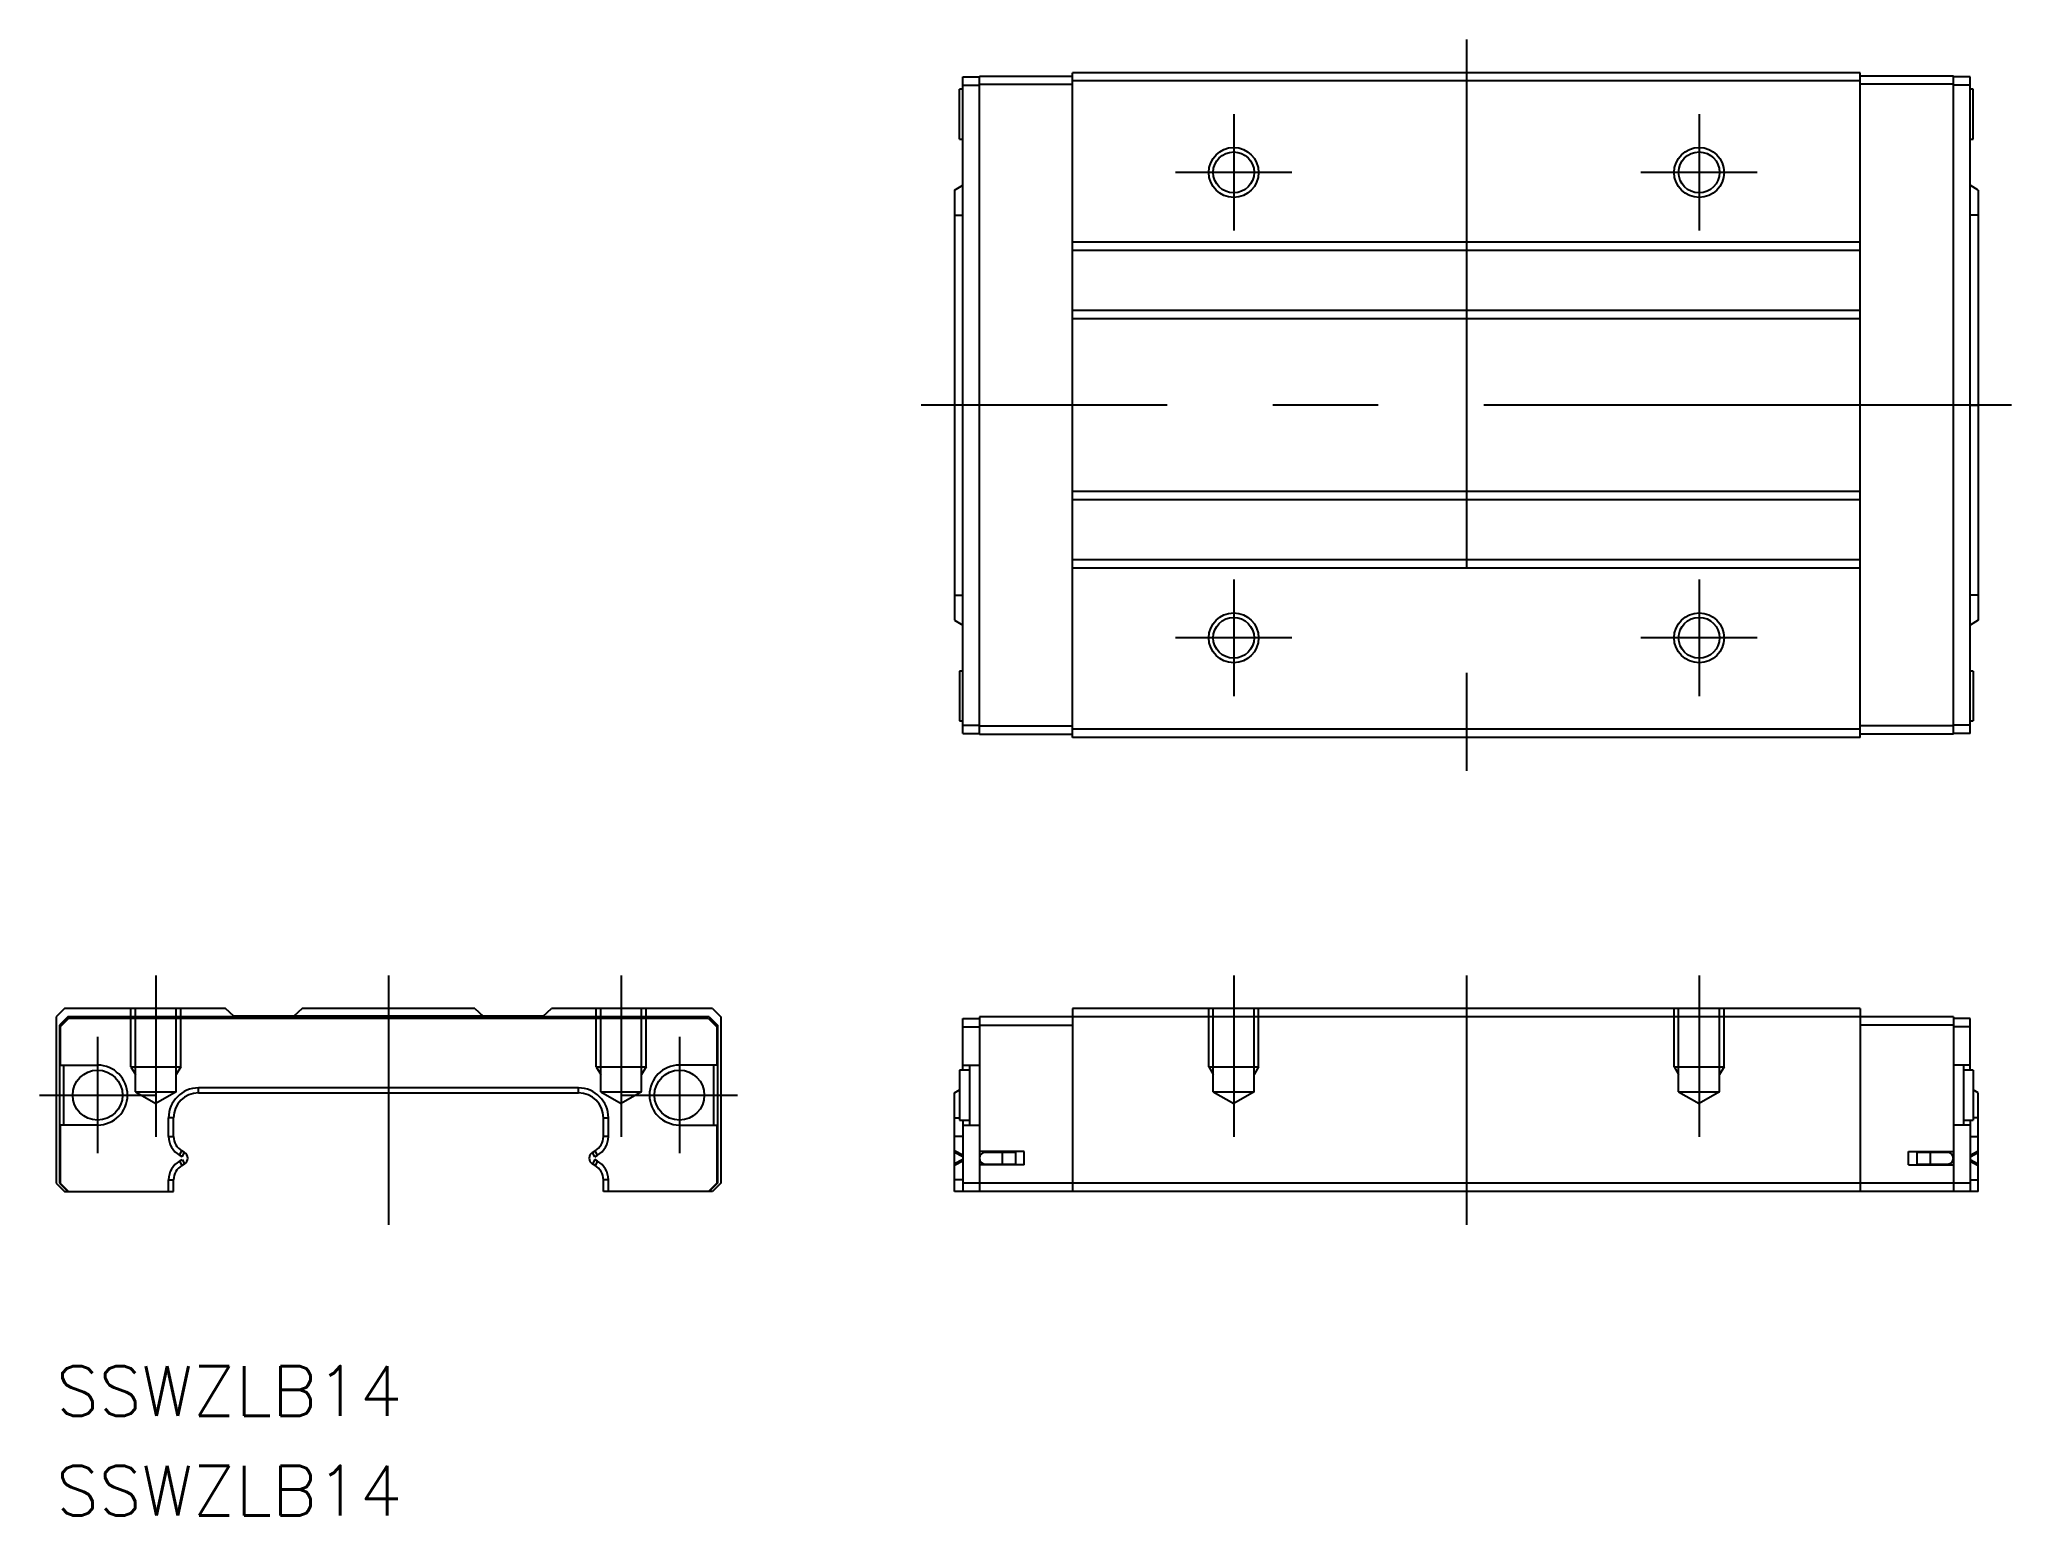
# Model space of a CAD drawing. Extents: x -86 to 33, y -67 to 22.
import ezdxf

# ---------------------------------------------------------------- set-up
doc = ezdxf.new("R2010")
doc.units = 0
doc.linetypes.add('CENTER', pattern=[50.8, 31.75, -6.35, 6.35, -6.35])
doc.linetypes.add('DASHED', pattern=[19.05, 12.7, -6.35])
doc.layers.get('0').update_dxf_attribs({"linetype": 'CONTINUOUS'})
doc.layers.add('CENTER', color=1, linetype='CONTINUOUS')
doc.styles.get("Standard").update_dxf_attribs({"font": 'txt.shx', "height": 3, "bigfont": 'bigfont.shx'})

msp = doc.modelspace()

# ---------------------------------------------------------------- linework, layer by layer
at = {"color": 7, "linetype": 'CONTINUOUS'}
for p, q in [((-30.5, 16), (-30.5, 19)), ((-30.3, 19), (-30.5, 19)), ((-30.3, 19.75), (-29.3, 19.75)), ((-30.3, -19.75), (-30.3, 19.75)), ((-30.3, 19.25), (-29.3, 19.25)), ((-29.3, 19.8), (-23.7, 19.8)), ((-29.3, -19.8), (-29.3, 19.8)), ((-29.3, 19.3), (-23.7, 19.3)), ((23.7, 20), (-23.7, 20)), ((-23.7, -20), (-23.7, 20)), ((23.7, 19.5), (-23.7, 19.5)), ((23.7, -20), (23.7, 20)), ((29.3, 19.8), (23.7, 19.8)), ((29.3, 19.3), (23.7, 19.3)), ((29.3, -19.8), (29.3, 19.8)), ((30.3, 19.75), (29.3, 19.75)), ((30.3, 19.25), (29.3, 19.25)), ((30.3, -19.75), (30.3, 19.75)), ((30.5, 19), (30.3, 19)), ((30.5, 16), (30.5, 19)), ((-30.5, 16), (-30.3, 16)), ((30.3, 16), (30.5, 16)), ((-30.8, 12.93), (-30.3, 13.23)), ((30.8, 12.93), (30.3, 13.23)), ((-30.8, 12.93), (-30.8, -12.93)), ((30.8, 12.93), (30.8, -12.93)), ((-30.8, 11.43), (-30.3, 11.43)), ((30.8, 11.43), (30.3, 11.43)), ((23.7, 9.8), (-23.7, 9.8)), ((23.7, 9.3), (-23.7, 9.3)), ((23.7, 5.7), (-23.7, 5.7)), ((23.7, 5.2), (-23.7, 5.2)), ((-30.3, 0), (-30.8, 0)), ((30.3, 0), (30.8, 0)), ((23.7, -5.2), (-23.7, -5.2)), ((23.7, -5.7), (-23.7, -5.7)), ((23.7, -9.3), (-23.7, -9.3)), ((23.7, -9.8), (-23.7, -9.8)), ((-30.8, -11.43), (-30.3, -11.43)), ((30.8, -11.43), (30.3, -11.43)), ((-30.8, -12.93), (-30.3, -13.23)), ((30.8, -12.93), (30.3, -13.23)), ((-30.3, -16), (-30.5, -16)), ((-30.5, -16), (-30.5, -19)), ((30.5, -16), (30.3, -16)), ((30.5, -16), (30.5, -19)), ((-30.5, -19), (-30.3, -19)), ((-30.3, -19.25), (-29.3, -19.25)), ((-30.3, -19.75), (-29.3, -19.75)), ((-29.3, -19.3), (-23.7, -19.3)), ((-29.3, -19.8), (-23.7, -19.8)), ((23.7, -19.5), (-23.7, -19.5)), ((23.7, -20), (-23.7, -20)), ((29.3, -19.3), (23.7, -19.3)), ((29.3, -19.8), (23.7, -19.8)), ((30.3, -19.25), (29.3, -19.25)), ((30.3, -19.75), (29.3, -19.75)), ((30.3, -19), (30.5, -19)), ((-84.35, -36.31), (-84.85, -36.81)), ((-74.65, -36.31), (-84.35, -36.31)), ((-74.15, -36.76), (-74.65, -36.31)), ((-55.55, -36.76), (-74.15, -36.76)), ((-70.05, -36.31), (-70.55, -36.76)), ((-59.65, -36.31), (-70.05, -36.31)), ((-59.65, -36.31), (-59.15, -36.76)), ((-55.55, -36.76), (-55.05, -36.31)), ((-45.35, -36.31), (-55.05, -36.31)), ((-45.35, -36.31), (-44.85, -36.81)), ((-23.7, -36.31), (-23.7, -47.31)), ((23.7, -36.31), (-23.7, -36.31)), ((23.7, -36.31), (23.7, -47.31)), ((-84.85, -36.81), (-84.85, -46.81)), ((-84.15, -36.81), (-84.65, -37.31)), ((-84.65, -37.31), (-84.65, -46.81)), ((-84.1, -36.91), (-84.6, -37.41)), ((-84.6, -37.41), (-84.6, -39.71)), ((-45.55, -36.81), (-84.15, -36.81)), ((-45.6, -36.91), (-84.1, -36.91)), ((-45.6, -36.91), (-45.1, -37.41)), ((-45.55, -36.81), (-45.05, -37.31)), ((-45.1, -37.41), (-45.1, -39.71)), ((-45.05, -37.31), (-45.05, -46.81)), ((-44.85, -36.81), (-44.85, -46.81)), ((-30.3, -36.91), (-29.3, -36.91)), ((-30.3, -40.01), (-30.3, -36.91)), ((-30.3, -37.41), (-29.3, -37.41)), ((29.3, -36.81), (-29.3, -36.81)), ((-29.3, -36.81), (-29.3, -47.31)), ((-29.3, -37.31), (-23.7, -37.31)), ((29.3, -37.31), (23.7, -37.31)), ((29.3, -36.81), (29.3, -47.31)), ((30.3, -36.91), (29.3, -36.91)), ((30.3, -37.41), (29.3, -37.41)), ((30.3, -40.01), (30.3, -36.91)), ((-84.6, -39.71), (-82.35, -39.71)), ((-84.4, -39.71), (-84.4, -43.31)), ((-45.1, -39.71), (-47.35, -39.71)), ((-45.3, -39.71), (-45.3, -43.31)), ((-30.5, -40.01), (-30.5, -43.01)), ((-29.9, -40.01), (-30.5, -40.01)), ((-30.3, -39.71), (-29.3, -39.71)), ((-29.9, -39.71), (-29.9, -43.31)), ((30.3, -39.71), (29.3, -39.71)), ((29.9, -39.71), (29.9, -43.31)), ((30.5, -40.01), (29.9, -40.01)), ((30.5, -40.01), (30.5, -43.01)), ((-76.28, -41.38), (-76.28, -41.08)), ((-53.42, -41.08), (-76.28, -41.08)), ((-76.28, -41.38), (-53.42, -41.38)), ((-64.85, -41.08), (-64.85, -41.38)), ((-53.42, -41.38), (-53.42, -41.08)), ((-30.8, -41.38), (-30.5, -41.2)), ((-30.8, -47.31), (-30.8, -41.38)), ((30.8, -41.38), (30.5, -41.2)), ((30.8, -47.31), (30.8, -41.38)), ((-82.35, -43.31), (-84.6, -43.31)), ((-84.6, -43.31), (-84.6, -46.81)), ((-77.78, -42.88), (-78.08, -42.88)), ((-78.08, -44), (-78.08, -42.88)), ((-77.78, -44), (-77.78, -42.88)), ((-51.92, -44), (-51.92, -42.88)), ((-51.92, -42.88), (-51.62, -42.88)), ((-51.62, -44), (-51.62, -42.88)), ((-47.35, -43.31), (-45.1, -43.31)), ((-45.1, -43.31), (-45.1, -46.81)), ((-30.8, -42.88), (-30.5, -42.88)), ((-30.5, -43.01), (-29.9, -43.01)), ((-30.3, -43.01), (-30.3, -47.31)), ((-30.3, -43.31), (-29.3, -43.31)), ((30.3, -43.31), (29.3, -43.31)), ((29.9, -43.01), (30.5, -43.01)), ((30.3, -43.01), (30.3, -47.31)), ((30.8, -42.88), (30.5, -42.88)), ((-84.65, -44.91), (-84.6, -44.91)), ((-78.08, -44), (-77.78, -44)), ((-77.43, -45.13), (-77.28, -44.87)), ((-77.12, -44.96), (-77.28, -44.87)), ((-77.27, -45.22), (-77.12, -44.96)), ((-52.58, -44.96), (-52.42, -44.87)), ((-52.43, -45.22), (-52.58, -44.96)), ((-52.27, -45.13), (-52.42, -44.87)), ((-51.62, -44), (-51.92, -44)), ((-45.05, -44.91), (-45.1, -44.91)), ((-30.3, -44), (-30.8, -44)), ((-30.3, -45.13), (-30.8, -44.87)), ((-30.3, -45.22), (-30.8, -44.96)), ((-26.6, -44.91), (-29.3, -44.91)), ((-27.1, -44.96), (-28.95, -44.96)), ((-28.5, -44.96), (-28.5, -44.91)), ((-28.04, -44.96), (-28.04, -44.91)), ((-27.9, -45.66), (-27.9, -44.96)), ((-27.1, -45.66), (-27.1, -44.96)), ((-26.6, -45.71), (-26.6, -44.91)), ((26.6, -44.91), (29.3, -44.91)), ((26.6, -45.71), (26.6, -44.91)), ((28.95, -44.96), (27.1, -44.96)), ((27.1, -44.96), (27.1, -45.66)), ((27.9, -44.96), (27.9, -45.66)), ((28.04, -44.96), (28.04, -44.91)), ((28.5, -44.96), (28.5, -44.91)), ((30.3, -44), (30.8, -44)), ((30.3, -45.13), (30.8, -44.87)), ((30.3, -45.22), (30.8, -44.96)), ((-84.65, -45.71), (-84.6, -45.71)), ((-77.27, -45.22), (-77.43, -45.13)), ((-77.43, -45.49), (-77.27, -45.39)), ((-77.43, -45.49), (-77.28, -45.75)), ((-77.28, -45.75), (-77.12, -45.65)), ((-77.27, -45.39), (-77.12, -45.65)), ((-52.43, -45.39), (-52.58, -45.65)), ((-52.42, -45.75), (-52.58, -45.65)), ((-52.43, -45.22), (-52.27, -45.13)), ((-52.27, -45.49), (-52.43, -45.39)), ((-52.27, -45.49), (-52.42, -45.75)), ((-45.05, -45.71), (-45.1, -45.71)), ((-30.3, -45.39), (-30.8, -45.65)), ((-30.3, -45.49), (-30.8, -45.75)), ((-26.6, -45.71), (-29.3, -45.71)), ((-28.95, -45.66), (-27.1, -45.66)), ((-28.5, -45.71), (-28.5, -45.66)), ((-28.04, -45.71), (-28.04, -45.66)), ((26.6, -45.71), (29.3, -45.71)), ((27.1, -45.66), (28.95, -45.66)), ((28.04, -45.71), (28.04, -45.66)), ((28.5, -45.71), (28.5, -45.66)), ((30.3, -45.39), (30.8, -45.65)), ((30.3, -45.49), (30.8, -45.75)), ((-84.85, -46.81), (-84.35, -47.31)), ((-84.65, -46.81), (-84.15, -47.31)), ((-84.6, -46.81), (-84.1, -47.31)), ((-84.35, -47.31), (-77.78, -47.31)), ((-78.08, -46.61), (-77.78, -46.61)), ((-78.08, -47.31), (-78.08, -46.61)), ((-77.78, -47.31), (-77.78, -46.61)), ((-51.92, -47.31), (-51.92, -46.61)), ((-51.62, -46.61), (-51.92, -46.61)), ((-45.35, -47.31), (-51.92, -47.31)), ((-51.62, -47.31), (-51.62, -46.61)), ((-45.1, -46.81), (-45.6, -47.31)), ((-45.05, -46.81), (-45.55, -47.31)), ((-44.85, -46.81), (-45.35, -47.31)), ((-30.3, -46.61), (-30.8, -46.61)), ((30.8, -47.31), (-30.8, -47.31)), ((30.3, -46.81), (-30.3, -46.81)), ((30.3, -46.61), (30.8, -46.61))]:
    msp.add_line(p, q, dxfattribs=at)
at = {"color": 3, "linetype": 'DASHED'}
for p, q in [((-80.35, -39.81), (-80.35, -36.31)), ((-80.08, -41.31), (-80.08, -36.31)), ((-77.62, -41.31), (-77.62, -36.31)), ((-77.35, -39.81), (-77.35, -36.31)), ((-52.35, -39.81), (-52.35, -36.31)), ((-52.08, -41.31), (-52.08, -36.31)), ((-49.62, -41.31), (-49.62, -36.31)), ((-49.35, -39.81), (-49.35, -36.31)), ((-15.5, -39.81), (-15.5, -36.31)), ((-15.23, -41.31), (-15.23, -36.31)), ((-12.77, -41.31), (-12.77, -36.31)), ((-12.5, -39.81), (-12.5, -36.31)), ((12.5, -39.81), (12.5, -36.31)), ((12.77, -41.31), (12.77, -36.31)), ((15.23, -41.31), (15.23, -36.31)), ((15.5, -39.81), (15.5, -36.31)), ((-80.35, -39.81), (-77.35, -39.81)), ((-80.35, -39.81), (-80.08, -40.27)), ((-77.35, -39.81), (-77.62, -40.27)), ((-52.35, -39.81), (-49.35, -39.81)), ((-52.35, -39.81), (-52.08, -40.27)), ((-49.35, -39.81), (-49.62, -40.27)), ((-15.5, -39.81), (-12.5, -39.81)), ((-15.5, -39.81), (-15.23, -40.27)), ((-12.5, -39.81), (-12.77, -40.27)), ((12.5, -39.81), (15.5, -39.81)), ((12.5, -39.81), (12.77, -40.27)), ((15.5, -39.81), (15.23, -40.27)), ((-80.08, -41.31), (-77.62, -41.31)), ((-80.08, -41.31), (-78.85, -42.02)), ((-77.62, -41.31), (-78.85, -42.02)), ((-52.08, -41.31), (-49.62, -41.31)), ((-52.08, -41.31), (-50.85, -42.02)), ((-49.62, -41.31), (-50.85, -42.02)), ((-15.23, -41.31), (-12.77, -41.31)), ((-15.23, -41.31), (-14, -42.02)), ((-12.77, -41.31), (-14, -42.02)), ((12.77, -41.31), (15.23, -41.31)), ((12.77, -41.31), (14, -42.02)), ((15.23, -41.31), (14, -42.02))]:
    msp.add_line(p, q, dxfattribs=at)
at = {"color": 3, "linetype": 'CONTINUOUS'}
for centre in [(-14, 14), (14, 14), (-14, -14), (14, -14)]:
    msp.add_circle(centre, 1.5, dxfattribs=at)
at = {"color": 7, "linetype": 'CONTINUOUS'}
for centre, radius in [((-14, 14), 1.23), ((14, 14), 1.23), ((-14, -14), 1.23), ((14, -14), 1.23), ((-82.35, -41.51), 1.5), ((-47.35, -41.51), 1.5)]:
    msp.add_circle(centre, radius, dxfattribs=at)
for centre, radius, start, end in [((-82.35, -41.51), 1.8, 270, 90), ((-47.35, -41.51), 1.8, 90, 270), ((-76.28, -42.88), 1.8, 90.0008, 179.9992), ((-76.28, -42.88), 1.5, 90, 180), ((-53.42, -42.88), 1.8, 0.0008, 89.9992), ((-53.42, -42.88), 1.5, 0, 90), ((-76.78, -44), 1.3, 180, 240), ((-76.78, -44), 1, 180, 240), ((-77.32, -45.31), 0.4, 300, 60), ((-52.38, -45.31), 0.4, 120, 240), ((-52.92, -44), 1, 300, 0), ((-52.92, -44), 1.3, 300, 0), ((-28.95, -45.31), 0.35, 90, 270), ((28.95, -45.31), 0.35, 270, 90), ((-76.78, -46.61), 1.3, 120, 180), ((-76.78, -46.61), 1, 120, 180), ((-52.92, -46.61), 1, 0, 60), ((-52.92, -46.61), 1.3, 0, 60)]:
    msp.add_arc(centre, radius, start, end, dxfattribs=at)
at = {"layer": 'CENTER', "color": 1, "linetype": 'CENTER'}
for p, q in [((0, 22), (0, -22)), ((-14, 17.5), (-14, 10.5)), ((14, 17.5), (14, 10.5)), ((-10.5, 14), (-17.5, 14)), ((17.5, 14), (10.5, 14)), ((32.8, 0), (-32.8, 0)), ((-14, -10.5), (-14, -17.5)), ((14, -10.5), (14, -17.5)), ((-10.5, -14), (-17.5, -14)), ((17.5, -14), (10.5, -14)), ((-78.85, -34.31), (-78.85, -44.02)), ((-64.85, -34.31), (-64.85, -49.31)), ((-50.85, -34.31), (-50.85, -44.02)), ((-14, -34.31), (-14, -44.02)), ((0, -34.31), (0, -49.31)), ((14, -34.31), (14, -44.02)), ((-82.35, -38.01), (-82.35, -45.01)), ((-47.35, -38.01), (-47.35, -45.01)), ((-85.85, -41.51), (-78.85, -41.51)), ((-50.85, -41.51), (-43.85, -41.51))]:
    msp.add_line(p, q, dxfattribs=at)

# ---------------------------------------------------------------- texts
at = {"color": 7, "linetype": 'CONTINUOUS'}
for p in [(-84.85, -60.81), (-84.85, -66.81)]:
    msp.add_text('SSWZLB14', height=3, dxfattribs=at).set_placement(p)

doc.saveas('drawing.dxf')
